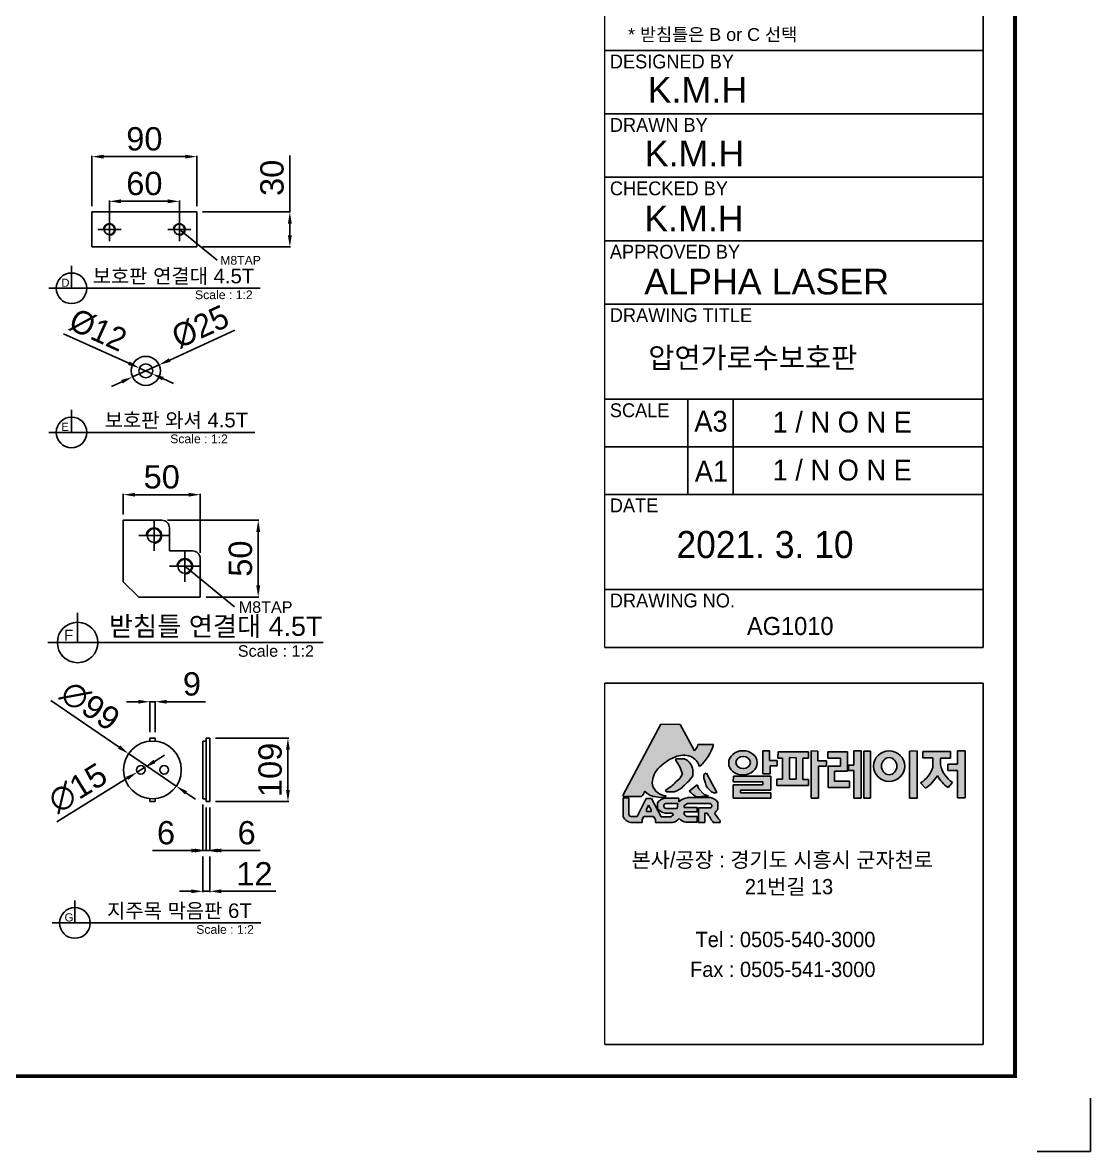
# Model space of a CAD drawing. Header units: millimetres. Extents: x 19476 to 24909, y -11654 to -7812.
# Drawn here: x 23076 to 24909, y -11654 to -9716 of the extents above; entities that cross this region are included whole.
import ezdxf
from ezdxf.enums import TextEntityAlignment as Align

# ---------------------------------------------------------------- set-up
doc = ezdxf.new("R2010")
doc.units = ezdxf.units.MM
doc.layers.add('LAYOUT', color=7, linetype='Continuous')
doc.layers.add('TEXT', color=7, linetype='Continuous')
doc.styles.add('H', font='')
doc.styles.get("Standard").update_dxf_attribs({"font": 'arial.ttf'})
doc.styles.get('H').set_extended_font_data('Dotum')
doc.dimstyles.new('ISO-25', dxfattribs={"dimtxt": 40, "dimasz": 20, "dimexe": 1.25, "dimexo": 10, "dimgap": 10, "dimtad": 1, "dimdec": 0, "dimtxsty": 'Standard', "dimcen": 2.5, "dimclrd": 3, "dimclre": 3, "dimclrt": 3, "dimadec": 0, "dimazin": 0, "dimtfac": 1, "dimtdec": 0, "dimtmove": 0, "dimatfit": 3, "dimfxl": 1, "dimarcsym": 0})

# ---------------------------------------------------------------- blocks, each defined once
blk = doc.blocks.new('*D5')
at = {"color": 3, "lineweight": -2, "transparency": 16777216}
for p, q in [((23195.3, -10031), (23195.3, -9944.7)), ((23375.3, -10031), (23375.3, -9944.7)), ((23215.3, -9946), (23355.3, -9946))]:
    blk.add_line(p, q, dxfattribs=at)
at = {"color": 3, "transparency": 16777216}
for points in [[(23215.3, -9942.6), (23215.3, -9949.3), (23195.3, -9946)], [(23355.3, -9942.6), (23355.3, -9949.3), (23375.3, -9946)]]:
    blk.add_solid(points, dxfattribs=at)
at = {"layer": 'Defpoints', "color": 0, "transparency": 16777216}
for p in [(23375.3, -9946), (23195.3, -10041), (23375.3, -10041)]:
    blk.add_point(p, dxfattribs=at)
at = {"color": 3, "transparency": 16777216, "insert": (23285.3, -9915.6), "char_height": 40, "attachment_point": 5}
blk.add_mtext('90', dxfattribs=at)
blk = doc.blocks.new('*D6')
at = {"color": 3, "lineweight": -2, "transparency": 16777216}
for p, q in [((23535, -10041), (23535, -9943.8)), ((23385.3, -10041), (23536.2, -10041)), ((23535, -10081), (23535, -10061)), ((23385.3, -10101), (23536.2, -10101))]:
    blk.add_line(p, q, dxfattribs=at)
at = {"color": 3, "transparency": 16777216}
for points in [[(23531.6, -10061), (23538.3, -10061), (23535, -10041)], [(23531.6, -10081), (23538.3, -10081), (23535, -10101)]]:
    blk.add_solid(points, dxfattribs=at)
at = {"layer": 'Defpoints', "color": 0, "transparency": 16777216}
for p in [(23375.3, -10041), (23535, -10041), (23375.3, -10101)]:
    blk.add_point(p, dxfattribs=at)
at = {"color": 3, "transparency": 16777216, "insert": (23504.5, -9982.4), "char_height": 40, "attachment_point": 5, "rotation": 90}
blk.add_mtext('30', dxfattribs=at)
blk = doc.blocks.new('*D7')
at = {"color": 3, "lineweight": -2, "transparency": 16777216}
for p, q in [((23440.8, -10244.2), (23328.7, -10295.3)), ((23265, -10324.3), (23310.5, -10303.6)), ((23246.8, -10332.6), (23228.6, -10340.9))]:
    blk.add_line(p, q, dxfattribs=at)
at = {"color": 3, "transparency": 16777216}
for points in [[(23327.3, -10292.2), (23330.1, -10298.3), (23310.5, -10303.6)], [(23245.4, -10329.5), (23248.2, -10335.6), (23265, -10324.3)]]:
    blk.add_solid(points, dxfattribs=at)
at = {"layer": 'Defpoints', "color": 0, "transparency": 16777216}
for p in [(23310.5, -10303.6), (23265, -10324.3)]:
    blk.add_point(p, dxfattribs=at)
at = {"color": 3, "transparency": 16777216, "insert": (23381.4, -10238.3), "char_height": 40, "attachment_point": 5, "rotation": 24.4839}
blk.add_mtext('{\\fMS PGothic|b0|i0|c129|p34;%%C25}', dxfattribs=at)
blk = doc.blocks.new('*D8')
at = {"color": 3, "lineweight": -2, "transparency": 16777216}
for p, q in [((23146.4, -10250), (23258.6, -10300.7)), ((23298.7, -10318.9), (23276.8, -10309)), ((23316.9, -10327.1), (23335.1, -10335.4))]:
    blk.add_line(p, q, dxfattribs=at)
at = {"color": 3, "transparency": 16777216}
for points in [[(23260, -10297.7), (23257.2, -10303.8), (23276.8, -10309)], [(23318.3, -10324.1), (23315.5, -10330.1), (23298.7, -10318.9)]]:
    blk.add_solid(points, dxfattribs=at)
at = {"layer": 'Defpoints', "color": 0, "transparency": 16777216}
for p in [(23276.8, -10309), (23298.7, -10318.9)]:
    blk.add_point(p, dxfattribs=at)
at = {"color": 3, "transparency": 16777216, "insert": (23205.7, -10243.9), "char_height": 40, "attachment_point": 5, "rotation": 335.6577}
blk.add_mtext('{\\fMS PGothic|b0|i0|c129|p34;%%C12}', dxfattribs=at)
blk = doc.blocks.new('*D9')
at = {"color": 3, "lineweight": -2, "transparency": 16777216}
for p, q in [((23225.3, -10061), (23225.3, -10021.4)), ((23345.3, -10061), (23345.3, -10021.4)), ((23245.3, -10022.7), (23325.3, -10022.7))]:
    blk.add_line(p, q, dxfattribs=at)
at = {"color": 3, "transparency": 16777216}
for points in [[(23245.3, -10019.3), (23245.3, -10026), (23225.3, -10022.7)], [(23325.3, -10019.3), (23325.3, -10026), (23345.3, -10022.7)]]:
    blk.add_solid(points, dxfattribs=at)
at = {"layer": 'Defpoints', "color": 0, "transparency": 16777216}
for p in [(23345.3, -10022.7), (23225.3, -10071), (23345.3, -10071)]:
    blk.add_point(p, dxfattribs=at)
at = {"color": 3, "transparency": 16777216, "insert": (23285.3, -9992.3), "char_height": 40, "attachment_point": 5}
blk.add_mtext('60', dxfattribs=at)
blk = doc.blocks.new('*D11')
at = {"color": 3, "lineweight": -2, "transparency": 16777216}
for p, q in [((16880.3, -24788.6), (16997.3, -24868.4)), ((17095.6, -24935.4), (17013.8, -24879.6)), ((17112.1, -24946.7), (17128.6, -24958))]:
    blk.add_line(p, q, dxfattribs=at)
at = {"color": 3, "transparency": 16777216}
for points in [[(16999.2, -24865.6), (16995.4, -24871.1), (17013.8, -24879.6)], [(17114, -24944), (17110.2, -24949.5), (17095.6, -24935.4)]]:
    blk.add_solid(points, dxfattribs=at)
at = {"layer": 'Defpoints', "color": 0, "transparency": 16777216}
for p in [(17013.8, -24879.6), (17095.6, -24935.4)]:
    blk.add_point(p, dxfattribs=at)
at = {"color": 3, "transparency": 16777216, "insert": (16947.7, -24797.7), "char_height": 40, "attachment_point": 5, "rotation": 325.6971}
blk.add_mtext('∅99', dxfattribs=at)
blk = doc.blocks.new('*D12')
at = {"color": 3, "lineweight": -2, "transparency": 16777216}
for p, q in [((17058.1, -24893.1), (17075.1, -24882.5)), ((17041.1, -24903.6), (17028.3, -24911.5)), ((16890.7, -24996.7), (17011.3, -24922))]:
    blk.add_line(p, q, dxfattribs=at)
at = {"color": 3, "transparency": 16777216}
for points in [[(17056.3, -24890.2), (17059.8, -24895.9), (17041.1, -24903.6)], [(17009.6, -24919.2), (17013.1, -24924.8), (17028.3, -24911.5)]]:
    blk.add_solid(points, dxfattribs=at)
at = {"layer": 'Defpoints', "color": 0, "transparency": 16777216}
for p in [(17041.1, -24903.6), (17028.3, -24911.5)]:
    blk.add_point(p, dxfattribs=at)
at = {"color": 3, "transparency": 16777216, "insert": (16926.5, -24938.8), "char_height": 40, "attachment_point": 5, "rotation": 31.7725}
blk.add_mtext('∅15', dxfattribs=at)
blk = doc.blocks.new('*D13')
at = {"color": 3, "lineweight": -2, "transparency": 16777216}
for p, q in [((17030.2, -24790.5), (17010.2, -24790.5)), ((17050.2, -24843), (17050.2, -24789.2)), ((17050.2, -24790.5), (17059.2, -24790.5)), ((17059.2, -24843), (17059.2, -24789.2)), ((17079.2, -24790.5), (17145.5, -24790.5))]:
    blk.add_line(p, q, dxfattribs=at)
at = {"color": 3, "transparency": 16777216}
for points in [[(17030.2, -24787.2), (17030.2, -24793.8), (17050.2, -24790.5)], [(17079.2, -24787.2), (17079.2, -24793.8), (17059.2, -24790.5)]]:
    blk.add_solid(points, dxfattribs=at)
at = {"layer": 'Defpoints', "color": 0, "transparency": 16777216}
for p in [(17059.2, -24790.5), (17050.2, -24853), (17059.2, -24853)]:
    blk.add_point(p, dxfattribs=at)
at = {"color": 3, "transparency": 16777216, "insert": (17122.4, -24760.1), "char_height": 40, "attachment_point": 5}
blk.add_mtext('9', dxfattribs=at)
blk = doc.blocks.new('*D14')
at = {"color": 3, "lineweight": -2, "transparency": 16777216}
for p, q in [((17163.1, -24853), (17288.5, -24853)), ((17287.2, -24873), (17287.2, -24942)), ((17163.1, -24962), (17288.5, -24962))]:
    blk.add_line(p, q, dxfattribs=at)
at = {"color": 3, "transparency": 16777216}
for points in [[(17283.9, -24873), (17290.5, -24873), (17287.2, -24853)], [(17283.9, -24942), (17290.5, -24942), (17287.2, -24962)]]:
    blk.add_solid(points, dxfattribs=at)
at = {"layer": 'Defpoints', "color": 0, "transparency": 16777216}
for p in [(17153.1, -24853), (17153.1, -24962), (17287.2, -24962)]:
    blk.add_point(p, dxfattribs=at)
at = {"color": 3, "transparency": 16777216, "insert": (17256.8, -24907.5), "char_height": 40, "attachment_point": 5, "rotation": 90}
blk.add_mtext('109', dxfattribs=at)
blk = doc.blocks.new('*D15')
at = {"color": 3, "lineweight": -2, "transparency": 16777216}
for p, q in [((17147.1, -24972), (17147.1, -25047.3)), ((17153.1, -24972), (17153.1, -25047.3)), ((17127.1, -25046), (17107.1, -25046)), ((17147.1, -25046), (17153.1, -25046)), ((17173.1, -25046), (17239.5, -25046))]:
    blk.add_line(p, q, dxfattribs=at)
at = {"color": 3, "transparency": 16777216}
for points in [[(17127.1, -25042.7), (17127.1, -25049.3), (17147.1, -25046)], [(17173.1, -25042.7), (17173.1, -25049.3), (17153.1, -25046)]]:
    blk.add_solid(points, dxfattribs=at)
at = {"layer": 'Defpoints', "color": 0, "transparency": 16777216}
for p in [(17147.1, -24962), (17153.1, -24962), (17153.1, -25046)]:
    blk.add_point(p, dxfattribs=at)
at = {"color": 3, "transparency": 16777216, "insert": (17216.3, -25015.6), "char_height": 40, "attachment_point": 5}
blk.add_mtext('6', dxfattribs=at)
blk = doc.blocks.new('*D16')
at = {"color": 3, "lineweight": -2, "transparency": 16777216}
for p, q in [((17141.1, -24967), (17141.1, -25047.3)), ((17147.1, -24972), (17147.1, -25047.3)), ((17121.1, -25046), (17054.7, -25046)), ((17147.1, -25046), (17141.1, -25046)), ((17167.1, -25046), (17187.1, -25046))]:
    blk.add_line(p, q, dxfattribs=at)
at = {"color": 3, "transparency": 16777216}
for points in [[(17121.1, -25042.7), (17121.1, -25049.3), (17141.1, -25046)], [(17167.1, -25042.7), (17167.1, -25049.3), (17147.1, -25046)]]:
    blk.add_solid(points, dxfattribs=at)
at = {"layer": 'Defpoints', "color": 0, "transparency": 16777216}
for p in [(17141.1, -24957), (17147.1, -24962), (17141.1, -25046)]:
    blk.add_point(p, dxfattribs=at)
at = {"color": 3, "transparency": 16777216, "insert": (17077.9, -25015.6), "char_height": 40, "attachment_point": 5}
blk.add_mtext('6', dxfattribs=at)
blk = doc.blocks.new('*D17')
at = {"color": 3, "lineweight": -2, "transparency": 16777216}
for p, q in [((17141.1, -25056), (17141.1, -25117.3)), ((17153.1, -25056), (17153.1, -25117.3)), ((17121.1, -25116), (17101.1, -25116)), ((17141.1, -25116), (17153.1, -25116)), ((17173.1, -25116), (17266.2, -25116))]:
    blk.add_line(p, q, dxfattribs=at)
at = {"color": 3, "transparency": 16777216}
for points in [[(17121.1, -25112.7), (17121.1, -25119.3), (17141.1, -25116)], [(17173.1, -25112.7), (17173.1, -25119.3), (17153.1, -25116)]]:
    blk.add_solid(points, dxfattribs=at)
at = {"layer": 'Defpoints', "color": 0, "transparency": 16777216}
for p in [(17141.1, -25046), (17153.1, -25046), (17153.1, -25116)]:
    blk.add_point(p, dxfattribs=at)
at = {"color": 3, "transparency": 16777216, "insert": (17229.7, -25085.9), "char_height": 40, "attachment_point": 5}
blk.add_mtext('12', dxfattribs=at)
blk = doc.blocks.new('A$C600E4CCD')
for p, q in [((0, 6), (0, 0)), ((50, 6), (0, 6)), ((50, 6), (50, 0)), ((50, 0), (0, 0))]:
    blk.add_line(p, q)
at = {"color": 2}
for p, q in [((14, 6), (14, 0)), ((26, 6), (26, 0)), ((34, 6), (34, 0)), ((46, 6), (46, 0))]:
    blk.add_line(p, q, dxfattribs=at)
blk = doc.blocks.new('A$C5731754A')
at = {"color": 1}
for p, q in [((-11.2, 19.7), (-11.2, 20.5)), ((-1.9, 19.7), (-11.2, 19.7)), ((-1.9, 19.7), (-1.9, 14.1)), ((1.9, 19.7), (1.9, 14.1)), ((1.9, 19.7), (11.2, 19.7)), ((11.2, 19.7), (11.2, 20.5)), ((-37.5, 0), (-37.5, 5.7)), ((-37.5, 0), (37.5, 0)), ((-20, 0), (-20, -55)), ((-20, 0), (20, 0)), ((-1.9, 14.1), (1.9, 14.1)), ((20, -55), (20, 0)), ((37.5, 0), (37.5, 5.7)), ((-20, -2.5), (20, -2.5)), ((-20, -5), (20, -5)), ((-20, -7.5), (20, -7.5)), ((-20, -7.5), (20, -7.5)), ((-20, -10), (20, -10)), ((-20, -12.5), (20, -12.5)), ((-20, -12.5), (20, -12.5)), ((-20, -15), (20, -15)), ((-20, -17.5), (20, -17.5)), ((-20, -17.5), (20, -17.5)), ((-20, -20), (20, -20)), ((-20, -22.5), (20, -22.5)), ((-20, -22.5), (20, -22.5)), ((-20, -25), (20, -25)), ((-20, -27.5), (20, -27.5)), ((-20, -27.5), (20, -27.5)), ((-20, -30), (20, -30)), ((-20, -32.5), (20, -32.5)), ((-20, -35), (20, -35)), ((-20, -37.5), (20, -37.5)), ((-20, -40), (20, -40)), ((-20, -42.5), (20, -42.5)), ((-20, -45), (20, -45)), ((-20, -47.5), (20, -47.5)), ((-20, -50), (20, -50)), ((-20, -52.5), (20, -52.5)), ((-15, -60), (-20, -55)), ((-20, -55), (20, -55)), ((-17.5, -57.5), (17.5, -57.5)), ((20, -55), (15, -60)), ((-15, -60), (15, -60))]:
    blk.add_line(p, q, dxfattribs=at)
blk.add_arc((0, -30.4), 52, 43.8928, 136.1072, dxfattribs=at)
blk = doc.blocks.new('A$C723E4715')
blk.add_blockref('A$C5731754A', (0, 48))
blk = doc.blocks.new('*D32')
at = {"color": 3, "lineweight": -2, "transparency": 16777216}
for p, q in [((747.4, 60.1), (747.4, 95.1)), ((767.4, 93.9), (859.4, 93.9)), ((879.4, -5.9), (879.4, 95.1))]:
    blk.add_line(p, q, dxfattribs=at)
at = {"color": 3, "transparency": 16777216}
for points in [[(767.4, 97.2), (767.4, 90.6), (747.4, 93.9)], [(859.4, 90.6), (859.4, 97.2), (879.4, 93.9)]]:
    blk.add_solid(points, dxfattribs=at)
at = {"layer": 'Defpoints', "color": 0, "transparency": 16777216}
for p in [(879.4, 93.9), (747.4, 50.1), (879.4, -15.9)]:
    blk.add_point(p, dxfattribs=at)
at = {"color": 3, "transparency": 16777216, "insert": (813.4, 124.3), "char_height": 40, "attachment_point": 5}
blk.add_mtext('50', dxfattribs=at)
blk = doc.blocks.new('*D33')
at = {"color": 3, "lineweight": -2, "transparency": 16777216}
for p, q in [((823.4, 50.1), (980.3, 50.1)), ((979, -61.9), (979, 30.1)), ((889.4, -81.9), (980.3, -81.9))]:
    blk.add_line(p, q, dxfattribs=at)
at = {"color": 3, "transparency": 16777216}
for points in [[(982.4, 30.1), (975.7, 30.1), (979, 50.1)], [(975.7, -61.9), (982.4, -61.9), (979, -81.9)]]:
    blk.add_solid(points, dxfattribs=at)
at = {"layer": 'Defpoints', "color": 0, "transparency": 16777216}
for p in [(813.4, 50.1), (979, 50.1), (879.4, -81.9)]:
    blk.add_point(p, dxfattribs=at)
at = {"color": 3, "transparency": 16777216, "insert": (948.6, -15.9), "char_height": 40, "attachment_point": 5, "rotation": 90}
blk.add_mtext('50', dxfattribs=at)
blk = doc.blocks.new('*D34')
at = {"color": 3, "lineweight": -2, "transparency": 16777216}
for p, q in [((-572.8, -191.2), (-572.8, -171.2)), ((-547, -211.2), (-574, -211.2)), ((-572.8, -235), (-572.8, -211.2)), ((-547, -235), (-574, -235)), ((-572.8, -255), (-572.8, -438.5))]:
    blk.add_line(p, q, dxfattribs=at)
at = {"color": 3, "transparency": 16777216}
for points in [[(-576.1, -191.2), (-569.5, -191.2), (-572.8, -211.2)], [(-569.5, -255), (-576.1, -255), (-572.8, -235)]]:
    blk.add_solid(points, dxfattribs=at)
at = {"layer": 'Defpoints', "color": 0, "transparency": 16777216}
for p in [(-572.8, -211.2), (-537, -211.2), (-537, -235)]:
    blk.add_point(p, dxfattribs=at)
at = {"color": 3, "transparency": 16777216, "insert": (-603.1, -373.6), "char_height": 40, "attachment_point": 5, "rotation": 90}
blk.add_mtext('4.5T', dxfattribs=at)
blk = doc.blocks.new('*D35')
at = {"color": 3, "lineweight": -2, "transparency": 16777216}
for p, q in [((446.6, 95), (446.6, 228.6)), ((287.9, 95), (447.8, 95)), ((446.6, 20), (446.6, 75)), ((309.4, 0), (447.8, 0))]:
    blk.add_line(p, q, dxfattribs=at)
at = {"color": 3, "transparency": 16777216}
for points in [[(449.9, 75), (443.2, 75), (446.6, 95)], [(443.2, 20), (449.9, 20), (446.6, 0)]]:
    blk.add_solid(points, dxfattribs=at)
at = {"layer": 'Defpoints', "color": 0, "transparency": 16777216}
for p in [(277.9, 95), (446.6, 95), (299.4, 0)]:
    blk.add_point(p, dxfattribs=at)
at = {"color": 3, "transparency": 16777216, "insert": (416.1, 171.8), "char_height": 40, "attachment_point": 5, "rotation": 90}
blk.add_mtext('23T', dxfattribs=at)
blk = doc.blocks.new('A$C25B221E0')
at = {"color": 1}
for p, q in [((0, -26.4), (0, 26.4)), ((-26.4, 0), (26.4, 0))]:
    blk.add_line(p, q, dxfattribs=at)
blk.add_line((0, 0), (85.3, -69.6))
blk.add_circle((0, 0), 11.9)
at = {"color": 4}
blk.add_arc((0, 0), 13.2, 270, 180, dxfattribs=at)
blk.add_text('M8TAP', height=19.8).set_placement((92.6, -79.9))
blk = doc.blocks.new('A$C2C0F6B7D')
for p, q in [((0, 109), (-9, 109)), ((-9, 103.8), (-9, 109)), ((0, 103.8), (0, 109)), ((81.9, 104), (87.9, 104)), ((81.9, 104), (81.9, 5)), ((87.9, 109), (93.9, 109)), ((87.9, 109), (87.9, 0)), ((93.9, 109), (93.9, 0)), ((-9, 0), (-9, 5.2)), ((0, 0), (-9, 0)), ((0, 0), (0, 5.2)), ((81.9, 5), (87.9, 5)), ((87.9, 0), (93.9, 0)), ((-137.7, -208.4), (-137.7, -169.6)), ((181.4, -208.4), (-176.5, -208.4))]:
    blk.add_line(p, q)
for centre, radius in [((-4.5, 54.5), 49.5), ((-24.5, 54.5), 7.5), ((15.5, 54.5), 7.5), ((-137.7, -208.4), 26.3)]:
    blk.add_circle(centre, radius)
blk.add_text('G', height=14).set_placement((-155.4, -205.8))
at = {"layer": 'TEXT'}
blk.add_text('지주목 막음판 6T', height=25, dxfattribs=at).set_placement((41.8, -199.8), align=Align.CENTER)
blk.add_text('Scale : 1:2', height=15, dxfattribs=at).set_placement((70.6, -227))
for p1, p2, picture, middle in [((36.4, 26.6), (-45.4, 82.4), '*D11', (-111.5, 164.3)), ((-18.1, 58.4), (-30.9, 50.6), '*D12', (-132.7, 23.3))]:
    dim = blk.add_diameter_dim_2p(p1=p1, p2=p2, dimstyle='ISO-25')
    dim.commit()
    dim.dimension.update_dxf_attribs({"geometry": picture, "text_midpoint": middle, "insert": (-17059.2, 24962)})
for base, p1, p2, picture, middle in [((0, 171.5), (-9, 109), (0, 109), '*D13', (63.2, 202)), ((81.9, -84), (87.9, 0), (81.9, 5), '*D16', (18.7, -53.5)), ((93.9, -84), (87.9, 0), (93.9, 0), '*D15', (157.1, -53.5)), ((93.9, -154), (81.9, -84), (93.9, -84), '*D17', (170.5, -123.9))]:
    dim = blk.add_linear_dim(base=base, p1=p1, p2=p2, dimstyle='ISO-25')
    dim.commit()
    dim.dimension.update_dxf_attribs({"geometry": picture, "text_midpoint": middle, "insert": (-17059.2, 24962)})
dim = blk.add_linear_dim(base=(228, 0), p1=(93.9, 109), p2=(93.9, 0), angle=90, dimstyle='ISO-25')
dim.commit()
dim.dimension.update_dxf_attribs({"geometry": '*D14', "text_midpoint": (197.6, 54.5), "insert": (-17059.2, 24962)})
blk = doc.blocks.new('A$C506434E8')
h = blk.add_hatch()
h.set_pattern_fill('BOX', color=256, scale=6.6)
h.set_pattern_definition([(90, (-16252.55, -819.08), (-167.64, 1e-14), []), (90, (-16210.64, -819.08), (-167.64, 1e-14), []), (0, (-16252.55, -819.08), (0, 167.64), [-41.91, 41.91]), (0, (-16252.55, -777.17), (0, 167.64), [-41.91, 41.91]), (0, (-16252.55, -735.26), (0, 167.64), [41.91, -41.91]), (0, (-16252.55, -693.35), (0, 167.64), [41.91, -41.91]), (90, (-16168.73, -819.08), (-167.64, 1e-14), [41.91, -41.91]), (90, (-16126.82, -819.08), (-167.64, 1e-14), [41.91, -41.91])])
h.paths.add_polyline_path([(-529.3, 12.1, -0.414214), (-524, 17.4), (-524, 105.6), (-605.8, 105.6), (-706.1, -211.2), (-220.2, -211.2), (-220.2, 105.6), (-524, 105.6), (-524, 17.4, -0.414214), (-518.7, 12.1, -1)])
for p, q in [((-208.6, 82.8), (-208.6, 269)), ((-208.6, 269), (-162.6, 269)), ((-736.8, -308.1), (-563.1, 240.6)), ((-524, 12.1), (-524, 198.3)), ((-524, 198.3), (-478.1, 198.3)), ((83.3, 77), (83.3, 209.3)), ((83.3, 209.3), (129.3, 209.3)), ((-220.2, 105.6), (-605.8, 105.6)), ((-220.2, 105.6), (-196.5, 105.6)), ((-220.2, 105.6), (-220.2, -211.2)), ((-196.5, 105.6), (-196.5, -235)), ((747.4, 50.1), (747.4, -55.5)), ((747.4, 50.1), (813.4, 50.1)), ((826.6, 36.9), (826.6, -2.7)), ((-196.5, 0), (-133.1, 0)), ((-133.1, 0), (-133.1, -23.8)), ((28.1, -61.4), (134.6, 17.1)), ((134.6, 17.1), (158.6, 17.1)), ((826.6, -2.7), (866.2, -2.7)), ((879.4, -15.9), (879.4, -81.9)), ((-196.5, -23.8), (-133.1, -23.8)), ((773.8, -81.9), (747.4, -55.5)), ((773.8, -81.9), (879.4, -81.9)), ((-196.5, -105.6), (-38.1, -105.6)), ((-38.1, -105.6), (-38.1, -129.4)), ((67.5, -105.6), (67.5, -129.4)), ((669, -159.9), (669, -108.7)), ((-196.5, -129.4), (67.5, -129.4)), ((57.6, -119.6), (164.1, -198.1)), ((1090.2, -159.9), (617.8, -159.9)), ((-220.2, -211.2), (-706.1, -211.2)), ((-537, -235), (-537, -211.2)), ((164.1, -198.1), (188.1, -198.1)), ((246.4, -235), (-537, -235)), ((-579.8, -638.1), (-579.8, -535.7)), ((383, -638.1), (-682.1, -638.1))]:
    blk.add_line(p, q)
at = {"color": 2, "linetype": 'Continuous'}
for p, q in [((-170.1, 63.9), (-138.9, 95)), ((-170.1, 93.3), (-168.3, 95)), ((-170.1, 85.4), (-160.4, 95)), ((-162.7, 63.4), (-131, 95)), ((-154.7, 63.4), (-123.1, 95)), ((-133.2, 63.4), (-101.6, 95)), ((-125.3, 63.4), (-93.7, 95)), ((-117.4, 63.4), (-85.7, 95)), ((-95.9, 63.4), (-64.3, 95)), ((-88, 63.4), (-56.3, 95)), ((-80.1, 63.4), (-48.4, 95)), ((-58.6, 63.4), (-26.9, 95)), ((-50.7, 63.4), (-19, 95)), ((-42.7, 63.4), (-11.1, 95)), ((-21.2, 63.4), (10.4, 95)), ((-13.3, 63.4), (18.3, 95)), ((-5.4, 63.4), (26.3, 95)), ((16.1, 63.4), (47.8, 95)), ((24, 63.4), (55.7, 95)), ((31.9, 63.4), (63.6, 95)), ((53.4, 63.4), (85.1, 95)), ((61.4, 63.4), (93, 95)), ((69.3, 63.4), (100.9, 95)), ((90.8, 63.4), (122.4, 95)), ((98.7, 63.4), (130.3, 95)), ((106.6, 63.4), (138.3, 95)), ((128.1, 63.4), (159.8, 95)), ((136, 63.4), (167.7, 95)), ((143.9, 63.4), (175.6, 95)), ((165.4, 63.4), (197.1, 95)), ((173.4, 63.4), (205, 95)), ((181.3, 63.4), (212.9, 95)), ((202.8, 63.4), (234.4, 95)), ((210.7, 63.4), (242.4, 95)), ((218.6, 63.4), (250.3, 95)), ((240.1, 63.4), (271.8, 95)), ((248, 63.4), (278.7, 94.1)), ((256, 63.4), (282.3, 89.7)), ((-170.1, 56), (-162.7, 63.4)), ((-170.1, 48.1), (-154.8, 63.4)), ((-170.1, 26.6), (-138.4, 58.2)), ((-162.7, 63.4), (-162.7, 63.4)), ((-154.8, 63.4), (-154.7, 63.4)), ((-133.3, 63.4), (-133.2, 63.4)), ((-125.3, 63.4), (-125.3, 63.4)), ((-117.4, 63.4), (-117.4, 63.4)), ((-95.9, 63.4), (-95.9, 63.4)), ((-88, 63.4), (-88, 63.4)), ((-80.1, 63.4), (-80.1, 63.4)), ((-58.6, 63.4), (-58.6, 63.4)), ((-50.7, 63.4), (-50.7, 63.4)), ((-42.8, 63.4), (-42.7, 63.4)), ((-21.3, 63.4), (-21.2, 63.4)), ((-5.4, 63.4), (-5.4, 63.4)), ((16.1, 63.4), (16.1, 63.4)), ((24, 63.4), (24, 63.4)), ((31.9, 63.4), (31.9, 63.4)), ((53.4, 63.4), (53.4, 63.4)), ((61.3, 63.4), (61.4, 63.4)), ((69.3, 63.4), (69.3, 63.4)), ((90.7, 63.4), (90.8, 63.4)), ((98.7, 63.4), (98.7, 63.4)), ((106.6, 63.4), (106.6, 63.4)), ((128.1, 63.4), (128.1, 63.4)), ((136, 63.4), (136, 63.4)), ((143.9, 63.4), (143.9, 63.4)), ((165.4, 63.4), (165.4, 63.4)), ((173.3, 63.4), (173.4, 63.4)), ((181.3, 63.4), (181.3, 63.4)), ((202.8, 63.4), (202.8, 63.4)), ((210.7, 63.4), (210.7, 63.4)), ((240.1, 63.4), (240.1, 63.4)), ((248, 63.4), (248, 63.4)), ((255.9, 63.4), (256, 63.4)), ((277.4, 63.4), (291.5, 77.4)), ((277.4, 63.4), (277.4, 63.4)), ((285.3, 63.4), (285.4, 63.4)), ((285.4, 63.4), (294.6, 72.7)), ((293.3, 63.4), (297.6, 67.7)), ((293.3, 63.4), (293.3, 63.4)), ((-170.1, 10.7), (-138.4, 42.4)), ((-162.7, 26), (-138.4, 50.3)), ((-170.1, 18.6), (-162.7, 26)), ((-159.3, 0), (-138.4, 20.9)), ((-151.4, 0), (-138.4, 13)), ((-143.5, 0), (-138.4, 5.1))]:
    blk.add_line(p, q, dxfattribs=at)
at = {"color": 2}
for p, q in [((-170.1, 95), (-170.1, 0)), ((277.9, 95), (-170.1, 95)), ((300.1, 63.4), (-170.1, 63.4)), ((-138.4, 63.4), (-138.4, 0)), ((299.4, 0), (-170.1, 0)), ((-114.6, -105.6), (-114.6, -129.4)), ((-67.1, -105.6), (-67.1, -129.4)), ((-9, -105.6), (-9, -129.4)), ((38.5, -105.6), (38.5, -129.4)), ((-196.5, -211.2), (230.8, -211.2))]:
    blk.add_line(p, q, dxfattribs=at)
at = {"color": 1}
for p, q in [((800.2, -2.7), (800.2, 50.1)), ((773.8, 23.7), (826.6, 23.7))]:
    blk.add_line(p, q, dxfattribs=at)
at = {"color": 4}
for p, q in [((-117.3, -105.6), (-117.3, -129.4)), ((-64.5, -105.6), (-64.5, -129.4)), ((-11.7, -105.6), (-11.7, -129.4)), ((41.1, -105.6), (41.1, -129.4))]:
    blk.add_line(p, q, dxfattribs=at)
for centre, radius in [((-208.6, 82.8), 5.3), ((83.3, 77), 5.3), ((800.2, 23.7), 11.9), ((-524, 12.1), 5.3), ((28.1, -61.4), 5.3), ((57.6, -119.6), 5.3), ((669, -159.9), 34.7), ((-579.8, -638.1), 69.4)]:
    blk.add_circle(centre, radius)
for centre in [(813.4, 36.9), (866.2, -15.9)]:
    blk.add_arc(centre, 13.2, 0, 90)
blk.add_arc((800.2, 23.7), 13.2, 270, 180, dxfattribs=at)
blk.add_spline([(237.9, 137.5), (308.7, 25.9), (215.6, -106.2), (314.3, -316.4)], degree=3)
blk.add_blockref('A$C25B221E0', (853, -29.1))
for name, p, xscale, yscale, zscale in [('A$C723E4715', (-90.9, -136), -1.32, 1.32, 1.32), ('A$C723E4715', (14.7, -136), 1.32, 1.32, 1.32), ('A$C600E4CCD', (-196.5, -105.6), 5.28, 5.28, 5.28)]:
    blk.add_blockref(name, p, dxfattribs=dict(xscale=xscale, yscale=yscale, zscale=zscale))
for s, height, p in [('압연받침틀(앵글타입)', 27.72, (-150.2, 257.6)), ('보도블럭', 27.72, (-465.7, 186.9)), ('가로수보호판', 27.72, (141.7, 197.9)), ('M8 둥근머리스텐볼트', 27.72, (160.4, 10.6)), ('F', 18.5, (645.7, -156.5)), ('받침틀 연결대', 27.72, (193.9, -209.6))]:
    blk.add_text(s, height=height).set_placement(p)
blk.add_text('상세 "B"', height=59.4, dxfattribs=at).set_placement((-178.6, -372.7))
at = {"layer": 'TEXT'}
for s, height, p in [('받침틀 연결대 4.5T', 33, (905.9, -148.5)), ('단면상세도 / 체결도', 66, (-66.8, -615.3))]:
    blk.add_text(s, height=height, dxfattribs=at).set_placement(p, align=Align.CENTER)
for s, height, p in [('Scale : 1:2', 19.8, (944, -184.4)), ('Scale : 1:4', 39.6, (87.4, -687.1))]:
    blk.add_text(s, height=height, dxfattribs=at).set_placement(p)
dim = blk.add_linear_dim(base=(446.6, 95), p1=(299.4, 0), p2=(277.9, 95), angle=90, text='23T', dimstyle='ISO-25', override={"dimtxsty": 'Standard'})
dim.commit()
dim.dimension.update_dxf_attribs({"geometry": '*D35', "text_midpoint": (416.1, 171.8)})
dim = blk.add_linear_dim(base=(879.4, 93.9), p1=(747.4, 50.1), p2=(879.4, -15.9), text='50', dimstyle='ISO-25')
dim.commit()
dim.dimension.update_dxf_attribs({"geometry": '*D32', "text_midpoint": (813.4, 124.3)})
dim = blk.add_linear_dim(base=(979, 50.1), p1=(879.4, -81.9), p2=(813.4, 50.1), angle=90, text='50', dimstyle='ISO-25')
dim.commit()
dim.dimension.update_dxf_attribs({"geometry": '*D33', "text_midpoint": (948.6, -15.9)})
dim = blk.add_linear_dim(base=(-572.8, -211.2), p1=(-537, -235), p2=(-537, -211.2), angle=90, text='4.5T', dimstyle='ISO-25')
dim.commit()
dim.dimension.update_dxf_attribs({"geometry": '*D34', "text_midpoint": (-572.8, -373.6), "dimtype": 160})

msp = doc.modelspace()

# ---------------------------------------------------------------- hatches: boundary and pattern name
h = msp.add_hatch(color=256)
h.dxf.hatch_style = 1
h.set_gradient(color1=(255, 0, 0), color2=(255, 159, 127), tint=1)
h.paths.add_polyline_path([(24107.1, -11042), (24106.9, -11044.6), (24138.5, -11044.6, 0.214284), (24143, -11037.4, -0.655828), (24145.2, -11036.8, 0.18567), (24163.9, -11045.3, 0.148851), (24180.1, -11045.3, 0.404174), (24180.6, -11043.6, -0.316733), (24157.3, -11025.2, -0.221534), (24166.7, -10997.3, -0.105066), (24195.8, -10977, -0.185229), (24223, -10976.1, -0.196064), (24238.3, -10993.1, 0.141597), (24262.1, -10955.7), (24235.1, -10955.4), (24234.5, -10959), (24232.5, -10962.4), (24229.3, -10966.6), (24204.7, -10921.1), (24171.9, -10920.8)])
h.paths.add_polyline_path([(24197.7, -11019.7, -0.08303), (24179.6, -11034, 0.230034), (24181.4, -11036.7, 0.021204), (24194.9, -11036.6, 0.137848), (24210.3, -11027.3, 0.057638), (24226.7, -11009.3, 0.060436), (24226.6, -10998.8, 0.2375), (24213.1, -10980.4), (24197.3, -10980.4), (24197.3, -10982.8, -0.121183), (24208.8, -11006.2, -0.135167)], flags=17)
h.paths.add_polyline_path([(24236.8, -11031.8), (24234.1, -11024.6), (24220.5, -11035.6, 0.044378), (24232.5, -11045.2), (24253.1, -11044.4), (24253.1, -11043.6), (24245.9, -11041.2)], flags=17)
h.paths.add_polyline_path([(24249.7, -11026.5), (24251.9, -11030.1), (24258.6, -11036.9), (24262.6, -11038.5), (24267.2, -11038.5), (24267.2, -11036.8), (24259.9, -11023.1), (24249.8, -11004.6), (24245.5, -11007), (24245.5, -11013.4), (24248.6, -11021.9)])
h.paths.add_polyline_path([(24121.1, -11079, -0.419155), (24117, -11075.2), (24117, -11047.2), (24106.9, -11047.2), (24106.9, -11079.5, 0.254457), (24120.3, -11089.5), (24139.8, -11089.5), (24139.8, -11084.5), (24142.7, -11079.2), (24159, -11079.2), (24162.7, -11084.3), (24162.7, -11089.5), (24191.5, -11089.5, 0.190479), (24203.2, -11082.5, 0.147735), (24214.8, -11089), (24234.4, -11089), (24234.4, -11079.1), (24216.4, -11079.1, -0.052449), (24212, -11075.9), (24212, -11071.3), (24234.1, -11071.3), (24234.1, -11063.7), (24211.9, -11063.7), (24211.9, -11060.4, -0.044761), (24217.7, -11056.9), (24256.5, -11056.9, -0.648836), (24257.3, -11064.4), (24236.2, -11064.4), (24236.2, -11089.3), (24247.5, -11089.3), (24247.5, -11073.2), (24251.4, -11073.2, 0.01692), (24261.5, -11089.2), (24273.5, -11089.2), (24273.5, -11086, -0.024318), (24263.9, -11073.4, 0.064908), (24269.4, -11066.1), (24269.4, -11054.9, 0.229002), (24256.9, -11046.8), (24217.8, -11046.8, 0.127003), (24202.6, -11053.7), (24202.6, -11047.4), (24178.1, -11047.4, 0.22689), (24166, -11056.1), (24166, -11065.3, 0.193483), (24179.2, -11073.6), (24191.1, -11073.6, 0.030046), (24193.4, -11076.1, 0.136716), (24189.4, -11079.8), (24172.4, -11079.8), (24155.6, -11048.1), (24146.6, -11048.1), (24131.3, -11079)])
h.paths.add_polyline_path([(24147, -11070.5), (24147, -11067.3), (24150.8, -11059.8), (24155.4, -11067.7), (24155.4, -11070.5)], flags=16)
h.paths.add_polyline_path([(24180.3, -11056.9), (24200.7, -11056.8), (24199.9, -11065.2), (24181.1, -11065.2, -0.924958)], flags=16)
edge = h.paths.add_edge_path()
edge.add_ellipse((24312.7, -10987), major_axis=(-24.5, -0.3), ratio=0.850598, start_angle=0, end_angle=360)
edge = h.paths.add_edge_path(flags=16)
edge.add_ellipse((24313.1, -10986.5), major_axis=(-12.4, 0), ratio=0.843368, start_angle=0, end_angle=360)
h.paths.add_polyline_path([(24360.5, -11009.7), (24296.2, -11009.7), (24295.8, -11019.6), (24346.9, -11019.6), (24346.9, -11024.7), (24296, -11024.7), (24296, -11047.8), (24360.3, -11047.8), (24360.3, -11038.7), (24308.4, -11038.7), (24308.4, -11033.8), (24360.5, -11033.8)])
h.paths.add_polyline_path([(24346.7, -11005.9), (24359.3, -11005.9), (24359.3, -10992.3), (24371.6, -10992.3), (24371.6, -10982.8), (24358.4, -10982.8), (24358.4, -10966.1), (24346.7, -10966.3)])
h.paths.add_polyline_path([(24380.4, -10978.7), (24380.4, -11015.3), (24371.1, -11015.3), (24371.1, -11026), (24425.3, -11026), (24425.3, -11015.4), (24415.6, -11015.4), (24415.6, -10978.7), (24425, -10978.7), (24425, -10967.9), (24373, -10967.9), (24372.4, -10978.7)])
h.paths.add_polyline_path([(24392.5, -10978), (24404.1, -10978.3), (24404.1, -11015.3), (24392.5, -11015.3)], flags=16)
h.paths.add_polyline_path([(24441.4, -10983.8), (24441.4, -10967), (24429.8, -10966.4), (24429.8, -11047.4), (24442.3, -11047.4), (24442.3, -10992.7), (24456.1, -10992.7), (24456.1, -10983.8)])
h.paths.add_polyline_path([(24470.1, -11001.3), (24492.3, -11001.3), (24492.3, -10967.9), (24458.5, -10967.9), (24458.6, -10978.7), (24480.4, -10978.7), (24480.4, -10992.9), (24459.1, -10992.9), (24459.1, -11029.6), (24495.5, -11029.6), (24495.5, -11018.4), (24470.1, -11018.4)])
h.paths.add_polyline_path([(24503.1, -11047.5), (24515.5, -11047.5), (24515.5, -10966.5), (24503.2, -10966.5), (24503.2, -10990.9), (24494.1, -10990.9), (24494, -11000.3), (24503.1, -11000.3)])
h.paths.add_polyline_path([(24520.2, -11047.6), (24531.4, -11047.6), (24531.4, -10967.1), (24520.2, -10967.1)])
edge = h.paths.add_edge_path()
edge.add_ellipse((24563.6, -10992.7), major_axis=(-26.8, 0), ratio=0.974401, start_angle=0, end_angle=360)
edge = h.paths.add_edge_path(flags=16)
edge.add_ellipse((24563.7, -10992.7), major_axis=(0, -14.7), ratio=0.89757, start_angle=0, end_angle=360)
h.paths.add_polyline_path([(24598.5, -11047.9), (24611.9, -11047.9), (24611.9, -10966.6), (24598.5, -10966.7)])
h.paths.add_polyline_path([(24646.4, -11009, 0.121385), (24664.8, -11029.5), (24672.4, -11020.5, -0.196928), (24651.7, -10990.3), (24651.7, -10978.7), (24669, -10978.7), (24669, -10967.8), (24621.3, -10967.8), (24621.3, -10978.5), (24638.7, -10978.5), (24638.7, -10994.8, -0.181097), (24617.6, -11021.5), (24626.3, -11030.3, 0.109226)])
h.paths.add_polyline_path([(24694, -10966.5), (24681.2, -10966.5), (24681.2, -10989.5), (24664.4, -10989.5), (24664.4, -11000.1), (24681, -11000.1), (24681, -11047.2), (24694, -11047.2)])

# ---------------------------------------------------------------- linework, layer by layer
at = {"color": 0, "lineweight": 20}
for p, q in [((24075.6, -10789.1), (24075.6, -8565.7)), ((24075.6, -11470.5), (24075.6, -10849.9))]:
    msp.add_line(p, q, dxfattribs=at)
for p, q in [((24725.3, -10789.1), (24725.3, -8565.7)), ((24075.6, -9763.6), (24725.3, -9763.6)), ((24075.6, -9872.5), (24725.3, -9872.5)), ((24075.6, -9981.4), (24725.3, -9981.4)), ((23195.3, -10041), (23195.3, -10101)), ((23195.3, -10041), (23375.3, -10041)), ((23375.3, -10041), (23375.3, -10101)), ((23345.3, -10071), (23410, -10123.7)), ((24075.6, -10090.3), (24725.3, -10090.3)), ((23195.3, -10101), (23375.3, -10101)), ((23160.2, -10172.1), (23160.2, -10133.3)), ((23484.2, -10172.1), (23121.5, -10172.1)), ((24075.6, -10199.2), (24725.3, -10199.2)), ((24075.6, -10362.6), (24725.3, -10362.6)), ((24218, -10362.6), (24218, -10525.9)), ((24296.1, -10362.6), (24296.1, -10525.9)), ((23160.2, -10419.5), (23160.2, -10380.7)), ((23474.6, -10419.5), (23121.5, -10419.5)), ((24725.3, -10444.3), (24075.6, -10444.3)), ((24075.6, -10525.9), (24725.3, -10525.9)), ((24075.6, -10689.3), (24725.3, -10689.3)), ((24075.6, -10789.1), (24725.3, -10789.1)), ((24075.6, -10849.9), (24725.3, -10849.9)), ((24725.3, -11470.5), (24725.3, -10849.9)), ((24107.1, -11042), (24171.9, -10920.8)), ((24171.9, -10920.8), (24204.7, -10921.1)), ((24204.7, -10921.1), (24229.3, -10966.6)), ((24229.3, -10966.6), (24232.5, -10962.4)), ((24232.5, -10962.4), (24234.5, -10959)), ((24234.5, -10959), (24235.1, -10955.4)), ((24235.1, -10955.4), (24262.1, -10955.7)), ((24358.4, -10966.1), (24346.7, -10966.3)), ((24346.7, -10966.3), (24346.7, -11005.9)), ((24358.4, -10982.8), (24358.4, -10966.1)), ((24372.4, -10978.7), (24373, -10967.9)), ((24373, -10967.9), (24425, -10967.9)), ((24425, -10967.9), (24425, -10978.7)), ((24429.8, -10966.4), (24429.8, -11047.4)), ((24441.4, -10967), (24429.8, -10966.4)), ((24441.4, -10983.8), (24441.4, -10967)), ((24458.5, -10967.9), (24492.3, -10967.9)), ((24458.6, -10978.7), (24458.5, -10967.9)), ((24492.3, -10967.9), (24492.3, -11001.3)), ((24503.2, -10990.9), (24503.2, -10966.5)), ((24503.2, -10966.5), (24515.5, -10966.5)), ((24515.5, -10966.5), (24515.5, -11047.5)), ((24520.2, -10967.1), (24520.2, -11047.6)), ((24531.4, -10967.1), (24520.2, -10967.1)), ((24531.4, -11047.6), (24531.4, -10967.1)), ((24611.9, -10966.6), (24598.5, -10966.7)), ((24598.5, -10966.7), (24598.5, -11047.9)), ((24611.9, -11047.9), (24611.9, -10966.6)), ((24621.3, -10967.8), (24669, -10967.8)), ((24621.3, -10967.8), (24621.3, -10978.5)), ((24669, -10967.8), (24669, -10978.7)), ((24681.2, -10989.5), (24681.2, -10966.5)), ((24681.2, -10966.5), (24694, -10966.5)), ((24694, -11047.2), (24694, -10966.5)), ((24213.1, -10980.4), (24197.3, -10980.4)), ((24197.3, -10980.4), (24197.3, -10982.8)), ((24371.6, -10982.8), (24358.4, -10982.8)), ((24371.6, -10992.3), (24371.6, -10982.8)), ((24380.4, -10978.7), (24372.4, -10978.7)), ((24380.4, -11015.3), (24380.4, -10978.7)), ((24392.5, -10978), (24392.5, -11015.3)), ((24404.1, -10978.3), (24392.5, -10978)), ((24404.1, -11015.3), (24404.1, -10978.3)), ((24425, -10978.7), (24415.6, -10978.7)), ((24415.6, -10978.7), (24415.6, -11015.4)), ((24456.1, -10983.8), (24441.4, -10983.8)), ((24456.1, -10992.7), (24456.1, -10983.8)), ((24480.4, -10978.7), (24458.6, -10978.7)), ((24480.4, -10992.9), (24480.4, -10978.7)), ((24494, -11000.3), (24494.1, -10990.9)), ((24494.1, -10990.9), (24503.2, -10990.9)), ((24621.3, -10978.5), (24638.7, -10978.5)), ((24638.7, -10978.5), (24638.7, -10994.8)), ((24669, -10978.7), (24651.7, -10978.7)), ((24651.7, -10978.7), (24651.7, -10990.3)), ((24664.4, -10989.5), (24664.4, -11000.1)), ((24664.4, -10989.5), (24681.2, -10989.5)), ((24245.5, -11007), (24249.8, -11004.6)), ((24245.5, -11013.4), (24245.5, -11007)), ((24249.9, -11004.7), (24259.9, -11023.1)), ((24295.8, -11019.6), (24296.2, -11009.7)), ((24296.2, -11009.7), (24360.5, -11009.7)), ((24346.7, -11005.9), (24359.3, -11005.9)), ((24359.3, -11005.9), (24359.3, -10992.3)), ((24359.3, -10992.3), (24371.6, -10992.3)), ((24360.5, -11009.7), (24360.5, -11033.8)), ((24442.3, -11047.4), (24442.3, -10992.7)), ((24442.3, -10992.7), (24456.1, -10992.7)), ((24459.1, -11029.6), (24459.1, -10992.9)), ((24459.1, -10992.9), (24480.4, -10992.9)), ((24492.3, -11001.3), (24470.1, -11001.3)), ((24470.1, -11001.3), (24470.1, -11018.4)), ((24503.1, -11000.3), (24494, -11000.3)), ((24503.1, -11047.5), (24503.1, -11000.3)), ((24664.4, -11000.1), (24681, -11000.1)), ((24681, -11000.1), (24681, -11047.2)), ((24220.5, -11035.6), (24234.1, -11024.6)), ((24234.1, -11024.6), (24236.8, -11031.8)), ((24248.6, -11021.9), (24245.5, -11013.4)), ((24249.7, -11026.5), (24248.6, -11021.9)), ((24251.9, -11030.1), (24249.7, -11026.5)), ((24258.6, -11036.9), (24251.9, -11030.1)), ((24259.9, -11023.1), (24267.2, -11036.8)), ((24346.9, -11019.6), (24295.8, -11019.6)), ((24296, -11047.8), (24296, -11024.7)), ((24296, -11024.7), (24346.9, -11024.7)), ((24346.9, -11024.7), (24346.9, -11019.6)), ((24371.1, -11026), (24371.1, -11015.3)), ((24371.1, -11015.3), (24380.4, -11015.3)), ((24425.3, -11026), (24371.1, -11026)), ((24392.5, -11015.3), (24404.1, -11015.3)), ((24415.6, -11015.4), (24425.3, -11015.4)), ((24425.3, -11015.4), (24425.3, -11026)), ((24495.5, -11029.6), (24459.1, -11029.6)), ((24470.1, -11018.4), (24495.5, -11018.4)), ((24495.5, -11018.4), (24495.5, -11029.6)), ((24617.6, -11021.5), (24626.3, -11030.3)), ((24672.4, -11020.5), (24664.8, -11029.5)), ((24106.9, -11044.6), (24107.1, -11042)), ((24138.5, -11044.6), (24106.9, -11044.6)), ((24106.9, -11047.2), (24117, -11047.2)), ((24106.9, -11047.2), (24106.9, -11079.5)), ((24117, -11047.2), (24117, -11075.2)), ((24146.6, -11048.1), (24131.3, -11079)), ((24155.6, -11048.1), (24146.6, -11048.1)), ((24172.4, -11079.8), (24155.6, -11048.1)), ((24202.6, -11047.4), (24178.1, -11047.4)), ((24202.6, -11053.7), (24202.6, -11047.4)), ((24256.9, -11046.8), (24217.8, -11046.8)), ((24253.1, -11044.4), (24232.5, -11045.2)), ((24236.8, -11031.8), (24245.9, -11041.2)), ((24245.9, -11041.2), (24253.1, -11043.6)), ((24253.1, -11043.6), (24253.1, -11044.4)), ((24262.6, -11038.5), (24258.6, -11036.9)), ((24267.2, -11038.5), (24262.6, -11038.5)), ((24267.2, -11036.8), (24267.2, -11038.5)), ((24360.3, -11047.8), (24296, -11047.8)), ((24360.5, -11033.8), (24308.4, -11033.8)), ((24308.4, -11033.8), (24308.4, -11038.7)), ((24308.4, -11038.7), (24360.3, -11038.7)), ((24360.3, -11038.7), (24360.3, -11047.8)), ((24429.8, -11047.4), (24442.3, -11047.4)), ((24515.5, -11047.5), (24503.1, -11047.5)), ((24520.2, -11047.6), (24531.4, -11047.6)), ((24598.5, -11047.9), (24611.9, -11047.9)), ((24681, -11047.2), (24694, -11047.2)), ((24150.8, -11059.8), (24147, -11067.3)), ((24147, -11067.3), (24147, -11070.5)), ((24155.4, -11067.7), (24150.8, -11059.8)), ((24155.4, -11070.5), (24155.4, -11067.7)), ((24166, -11056.1), (24166, -11065.3)), ((24180.3, -11056.9), (24200.7, -11056.8)), ((24199.9, -11065.2), (24180.9, -11065.2)), ((24200.7, -11056.8), (24199.9, -11065.2)), ((24211.9, -11063.7), (24211.9, -11060.4)), ((24234.1, -11063.7), (24211.9, -11063.7)), ((24217.7, -11056.9), (24256.5, -11056.9)), ((24234.1, -11071.3), (24234.1, -11063.7)), ((24257.3, -11064.4), (24236.2, -11064.4)), ((24236.2, -11064.4), (24236.2, -11089.3)), ((24269.4, -11066.1), (24269.4, -11054.9)), ((24131.3, -11079), (24120.7, -11079)), ((24139.8, -11084.5), (24142.7, -11079.2)), ((24139.8, -11089.5), (24139.8, -11084.5)), ((24142.7, -11079.2), (24159, -11079.2)), ((24147, -11070.5), (24155.4, -11070.5)), ((24159, -11079.2), (24162.7, -11084.3)), ((24162.7, -11084.3), (24162.7, -11089.5)), ((24189.4, -11079.8), (24172.4, -11079.8)), ((24179.2, -11073.6), (24191.1, -11073.6)), ((24212, -11075.9), (24212, -11071.3)), ((24212, -11071.3), (24234.1, -11071.3)), ((24234.4, -11079.1), (24216.4, -11079.1)), ((24234.4, -11089), (24234.4, -11079.1)), ((24247.5, -11089.3), (24247.5, -11073.2)), ((24247.5, -11073.2), (24251.4, -11073.2)), ((24273.5, -11089.2), (24273.5, -11086)), ((24120.3, -11089.5), (24139.8, -11089.5)), ((24162.7, -11089.5), (24191.5, -11089.5)), ((24214.8, -11089), (24234.4, -11089)), ((24236.2, -11089.3), (24247.5, -11089.3)), ((24261.5, -11089.2), (24273.5, -11089.2)), ((24075.6, -11470.5), (24725.3, -11470.5)), ((24909.1, -11562.8), (24909.1, -11654.3)), ((24909.1, -11654.3), (24817.6, -11654.3))]:
    msp.add_line(p, q)
at = {"color": 1}
for p, q in [((23225.3, -10091), (23225.3, -10051)), ((23345.3, -10091), (23345.3, -10051)), ((23205.3, -10071), (23245.3, -10071)), ((23325.3, -10071), (23365.3, -10071))]:
    msp.add_line(p, q, dxfattribs=at)
for centre, radius in [((23225.3, -10071), 9), ((23345.3, -10071), 9), ((23160.2, -10172.1), 26.3), ((23287.8, -10313.9), 25), ((23287.8, -10313.9), 12), ((23160.2, -10419.5), 26.3)]:
    msp.add_circle(centre, radius)
at = {"color": 4}
for centre in [(23225.3, -10071), (23345.3, -10071)]:
    msp.add_arc(centre, 10, 270, 180, dxfattribs=at)
for centre, radius, start, end in [((24185.5, -10933.2), 79.9, 311.4509, 343.6881), ((24229, -11055.6), 85.3, 112.8742, 136.8648), ((24210.6, -11011.9), 37.9, 70.8979, 112.8751), ((24155.4, -11017.9), 54.6, 12.3605, 39.9987), ((24201.6, -11003), 25.3, 9.6034, 63.0444), ((24209.8, -11003.4), 30.4, 19.9375, 64.3092), ((24699, -10980.2), 48.4, 192.0664, 236.6287), ((24192, -11021.4), 34.9, 136.3749, 186.3397), ((24166.7, -10997.3), 1.275566319236532e-12, 159.4993, 330.6422), ((24178.6, -10992.7), 33.1, 305.2379, 336.0294), ((24140.4, -10947), 106.5, 311.0403, 324.2354), ((24183.5, -11004.8), 43.4, 354.0601, 7.8943), ((24592.5, -10980.1), 48.4, 301.1839, 342.2433), ((24588.2, -10974.2), 67.9, 304.1443, 329.0781), ((24697.1, -10982), 57.4, 208.0421, 235.7261), ((24181.9, -11017.8), 25.7, 196.6209, 266.9197), ((24145.9, -10972.7), 70, 298.744, 317.7294), ((24186.2, -11004.6), 33.1, 285.2841, 316.6787), ((24132.7, -11035.9), 10.4, 303.6229, 352.0073), ((24144.2, -11037.5), 1.23, 38.9695, 171.9523), ((24165.6, -11016.7), 28.7, 224.5251, 266.5984), ((24145.2, -11036.8), 9.754330676514655e-13, 41.2759, 185.3558), ((24172.1, -11018.7), 27.8, 252.9152, 285.3632), ((24181.1, -11064.5), 17.3, 99.81, 150.9436), ((24179.4, -11044.2), 1.32, 270.9412, 29.2318), ((24183.2, -11033.5), 3.73, 188.8476, 240.6661), ((24186.4, -10877.8), 159, 268.191, 273.05), ((24223.7, -11079.8), 33.5, 100.1161, 129.0681), ((24280.5, -10973), 86.7, 226.2191, 236.3831), ((24254.8, -11063.7), 17.1, 31.1703, 82.764), ((24182.9, -11052.9), 21, 216.163, 259.9649), ((24181, -11061), 4.18, 99.6386, 269.2912), ((24234, -11091), 37.8, 115.6034, 125.855), ((24255.2, -11060.8), 4.14, 300.2822, 72.1901), ((24238.6, -11048.5), 35.5, 315.4182, 330.2733), ((24122.8, -11072.2), 17.5, 204.7787, 261.884), ((24120.9, -11075.1), 3.95, 182.0619, 266.9731), ((24198, -11085.1), 10.1, 117.1825, 148.3224), ((24212.6, -11055.8), 27.9, 219.5763, 226.4602), ((24188.5, -11071.2), 18.6, 279.1517, 322.2895), ((24219.7, -11066.6), 23, 224.0335, 257.6487), ((24229.1, -11056.5), 25.9, 228.6667, 240.6761), ((24493.6, -10932.4), 280.1, 210.1657, 214.0431), ((24397.7, -10980.4), 163, 214.799, 220.3711)]:
    msp.add_arc(centre, radius, start, end)
for centre, major_axis, ratio in [((24312.7, -10987), (-24.5, -0.3), 0.850598), ((24563.6, -10992.7), (-26.8, 0), 0.974401), ((24313.1, -10986.5), (-12.4, 0), 0.843368), ((24563.7, -10992.7), (0, -14.7), 0.89757)]:
    msp.add_ellipse(centre, major_axis=major_axis, ratio=ratio)
at = {"layer": 'LAYOUT'}
for p, q in [((24779.7, -11525), (24779.7, -10942.8)), ((23292.1, -11525), (24779.7, -11525))]:
    msp.add_line(p, q, dxfattribs=at)
at = {"layer": 'LAYOUT', "const_width": 6.47}
msp.add_lwpolyline([(19605.3, -11525), (24779.7, -11525), (24779.7, -7941.7), (19605.3, -7941.7)], close=True, dxfattribs=at)

# ---------------------------------------------------------------- block references
for name, p in [('A$C506434E8', (22501.7, -10620.4)), ('A$C2C0F6B7D', (23303.7, -11053.6))]:
    msp.add_blockref(name, p)

# ---------------------------------------------------------------- texts
for s, height, p in [('  * 받침틀은 B or C 선택', 22, (24098.4, -9747.2)), ('K.M.H', 44, (24149.1, -9853.3)), ('K.M.H', 44, (24144.1, -9962.6)), ('K.M.H', 44, (24143.3, -10074.4)), ('M8TAP', 15, (23415.5, -10131.5)), ('ALPHA LASER', 44, (24143.3, -10182.5)), ('D', 14, (23142.6, -10169.5)), ('E', 14, (23142.6, -10416.9))]:
    msp.add_text(s, height=height).set_placement(p)
at = {"style": 'H'}
for s, height, p in [('DESIGNED BY', 23.822, (24084.3, -9794.5)), ('DRAWN BY', 23.82, (24084.3, -9903.4)), ('CHECKED BY', 23.82, (24084.3, -10012.3)), ('APPROVED BY', 23.822, (24084.3, -10121.2)), ('DRAWING TITLE', 23.822, (24084.3, -10230.1)), ('압연가로수보호판', 35.73, (24150.1, -10309.2)), ('SCALE', 23.82, (24084.3, -10393.4)), ('A3', 35.73, (24229.2, -10418.2)), ('1 / N O N E', 35.733, (24363.6, -10419.7)), ('A1', 35.73, (24230.1, -10504)), ('1 / N O N E', 35.733, (24363.6, -10502.1)), ('DATE', 23.82, (24084.3, -10556.8)), ('2021. 3. 10', 46.453, (24198.5, -10635.3)), ('DRAWING NO.', 23.822, (24084.3, -10720.1)), ('AG1010', 30.97, (24319.5, -10767.5)), ('본사/공장 : 경기도 시흥시 군자천로', 26.204, (24121.4, -11166.6)), ('21번길 13', 26.2, (24316, -11212.7)), ('Tel : 0505-540-3000', 26.204, (24231.3, -11303.4)), ('Fax : 0505-541-3000', 26.204, (24221.9, -11354.8))]:
    msp.add_text(s, height=height, dxfattribs=at).set_placement(p)
at = {"layer": 'TEXT'}
for s, p in [('보호판 연결대 4.5T', (23335.2, -10163.5)), ('보호판 와셔 4.5T', (23340.3, -10410.9))]:
    msp.add_text(s, height=25, dxfattribs=at).set_placement(p, align=Align.CENTER)
for p in [(23372.2, -10190.7), (23329.6, -10438.1)]:
    msp.add_text('Scale : 1:2', height=15, dxfattribs=at).set_placement(p)

# ---------------------------------------------------------------- dimensions: what is measured, and where the dimension line sits
dim = msp.add_linear_dim(base=(23375.3, -9946), p1=(23195.3, -10041), p2=(23375.3, -10041), text='90', dimstyle='ISO-25')
dim.commit()
dim.dimension.update_dxf_attribs({"geometry": '*D5', "text_midpoint": (23285.3, -9946), "dimtype": 128})
dim = msp.add_linear_dim(base=(23535, -10041), p1=(23375.3, -10101), p2=(23375.3, -10041), angle=90, text='30', dimstyle='ISO-25')
dim.commit()
dim.dimension.update_dxf_attribs({"geometry": '*D6', "text_midpoint": (23504.5, -9982.4)})
dim = msp.add_linear_dim(base=(23345.3, -10022.7), p1=(23225.3, -10071), p2=(23345.3, -10071), text='60', dimstyle='ISO-25')
dim.commit()
dim.dimension.update_dxf_attribs({"geometry": '*D9', "text_midpoint": (23285.3, -9992.3)})
for p1, p2, text, picture, middle in [((23265, -10324.3), (23310.5, -10303.6), '{\\fMS PGothic|b0|i0|c129|p34;%%C25}', '*D7', (23381.4, -10238.3)), ((23298.7, -10318.9), (23276.8, -10309), '{\\fMS PGothic|b0|i0|c129|p34;%%C12}', '*D8', (23205.7, -10243.9))]:
    dim = msp.add_diameter_dim_2p(p1=p1, p2=p2, text=text, dimstyle='ISO-25')
    dim.commit()
    dim.dimension.update_dxf_attribs({"geometry": picture, "text_midpoint": middle})

doc.saveas('drawing.dxf')
